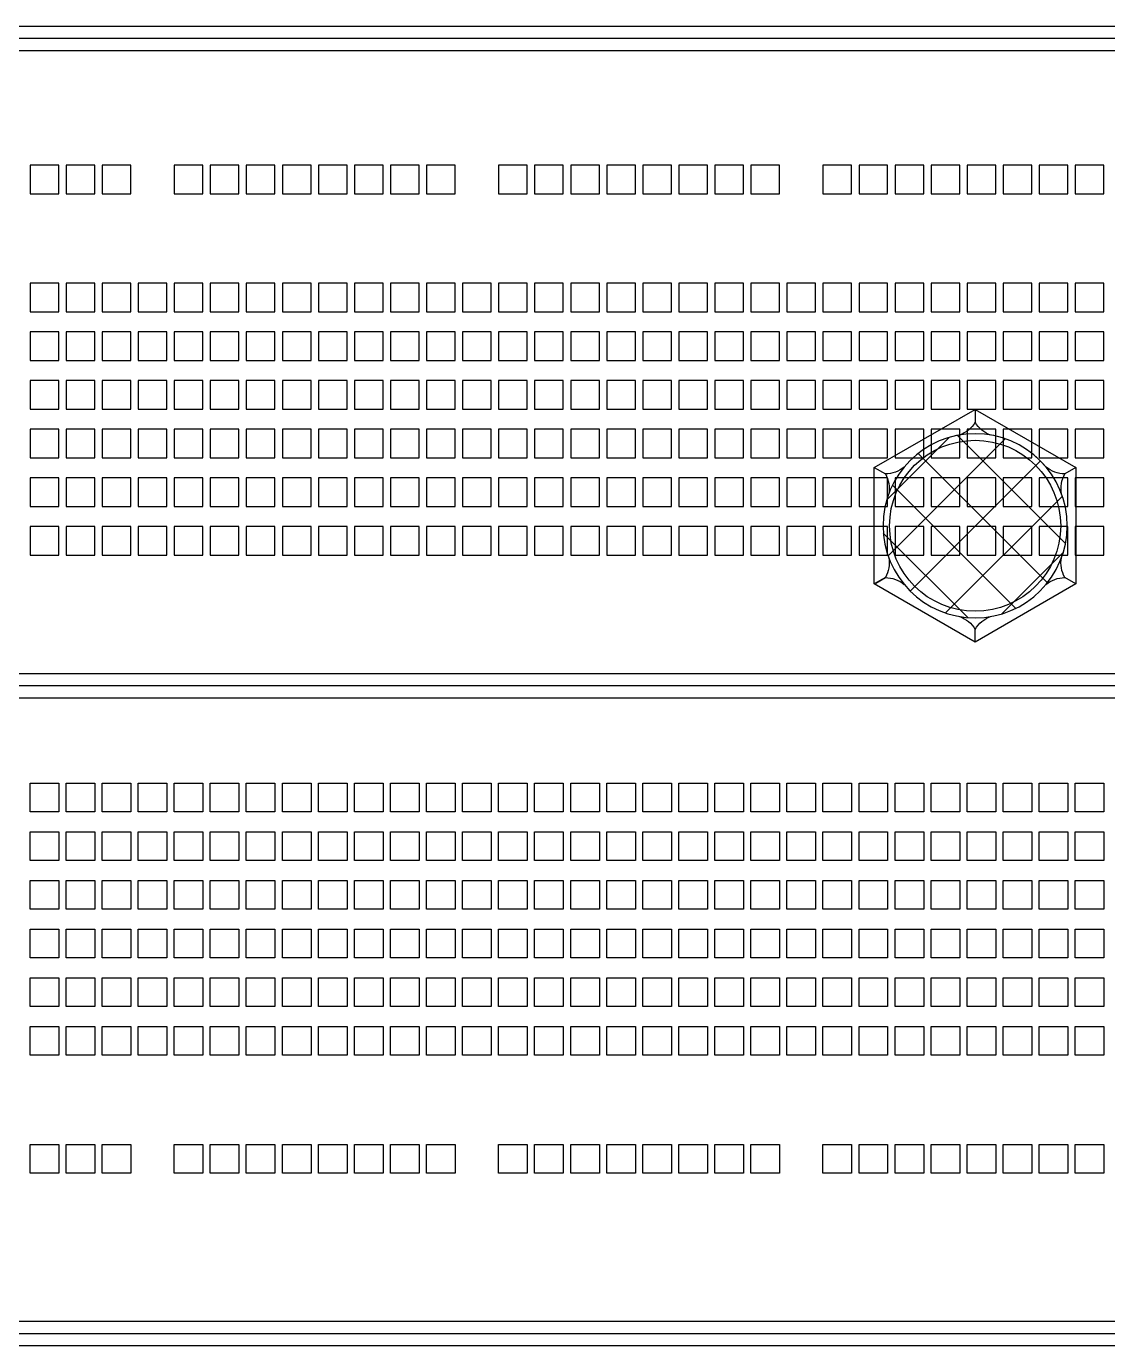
# Model space of a CAD drawing. Header units: millimetres. Extents: x 1729 to 7209, y 940 to 3564.
# Drawn here: x 1946.8 to 1991.1, y 1111.3 to 1165.3 of the extents above; entities that cross this region are included whole.
import ezdxf

# ---------------------------------------------------------------- set-up
doc = ezdxf.new("R2010")
doc.units = ezdxf.units.MM
doc.layers.add('Parafuso', color=5, linetype='Continuous')
doc.layers.add('Traço-fino', color=7, linetype='Continuous', transparency=0.7)

# ---------------------------------------------------------------- blocks, each defined once
blk = doc.blocks.new('*U9')
at = {"layer": 'Parafuso'}
h = blk.add_hatch(dxfattribs=at)
h.set_pattern_fill('ANSI37', color=256, scale=0.522152)
h.set_pattern_definition([(45, (-39290.916, 24164.886), (-1.17226415, 1.17226415), []), (135, (-39290.916, 24164.886), (-1.17226415, -1.17226415), [])])
h.paths.add_polyline_path([(-3.768, 0, 1), (3.768, 0, 1)])
at = {"layer": 'Parafuso', "linetype": 'ByBlock', "ltscale": 0.002}
for p, q in [((0, 4.761), (0, 4.238)), ((-4.125, 2.381), (-3.672, 2.12)), ((4.125, 2.381), (3.672, 2.12)), ((-4.123, -2.381), (-3.67, -2.119)), ((3.672, -2.12), (4.125, -2.382)), ((4.06, -2.344), (3.672, -2.12)), ((0, -4.763), (0, -4.24))]:
    blk.add_line(p, q, dxfattribs=at)
at = {"layer": 'Parafuso'}
blk.add_lwpolyline([(4.125, 2.38), (0, 4.761), (-4.125, 2.38), (-4.125, -2.383), (0, -4.765), (4.125, -2.383)], close=True, dxfattribs=at)
at = {"layer": 'Parafuso', "linetype": 'ByBlock', "ltscale": 0.002}
blk.add_circle((0, 0), 3.768, dxfattribs=at)
for centre, start, end in [((-1.04, 4.848), 289.7455, 329.5986), ((1.04, 4.848), 210.4014, 250.2545), ((-3.68, 3.326), 270.4014, 310.2545), ((3.68, 3.326), 229.7455, 269.5986), ((-4.72, 1.524), 349.7455, 29.5986), ((4.72, 1.524), 150.4014, 190.2545), ((-4.719, -1.523), 330.4014, 10.2545), ((4.72, -1.524), 169.7455, 209.5986), ((-3.679, -3.325), 49.7455, 89.5986), ((3.68, -3.326), 90.4014, 130.2545), ((-1.04, -4.85), 30.4014, 70.2545), ((1.04, -4.85), 109.7455, 149.5986)]:
    blk.add_arc(centre, 1.206, start, end, dxfattribs=at)
blk = doc.blocks.new('protobord16.5x5.4')
for p, q in [((2061.194, 2579.39), (2224.197, 2579.39)), ((2060.694, 2578.89), (2224.697, 2578.89)), ((2061.194, 2578.39), (2224.197, 2578.39))]:
    blk.add_line(p, q)
for points in [[(2060.194, 2605.889), (2225.197, 2605.889), (2225.197, 2551.89), (2060.194, 2551.89)], [(2060.694, 2605.389), (2224.697, 2605.389), (2224.697, 2552.39), (2060.694, 2552.39)], [(2098.336, 2600.206), (2099.509, 2600.206), (2099.509, 2599.033), (2098.336, 2599.033)], [(2099.81, 2600.206), (2100.983, 2600.206), (2100.983, 2599.033), (2099.81, 2599.033)], [(2101.285, 2600.206), (2102.457, 2600.206), (2102.457, 2599.033), (2101.285, 2599.033)], [(2102.759, 2600.206), (2103.932, 2600.206), (2103.932, 2599.033), (2102.759, 2599.033)], [(2104.234, 2600.206), (2105.406, 2600.206), (2105.406, 2599.033), (2104.234, 2599.033)], [(2105.708, 2600.206), (2106.881, 2600.206), (2106.881, 2599.033), (2105.708, 2599.033)], [(2107.183, 2600.206), (2108.355, 2600.206), (2108.355, 2599.033), (2107.183, 2599.033)], [(2108.657, 2600.206), (2109.83, 2600.206), (2109.83, 2599.033), (2108.657, 2599.033)], [(2111.606, 2600.206), (2112.778, 2600.206), (2112.778, 2599.033), (2111.606, 2599.033)], [(2113.08, 2600.206), (2114.253, 2600.206), (2114.253, 2599.033), (2113.08, 2599.033)], [(2114.555, 2600.206), (2115.727, 2600.206), (2115.727, 2599.033), (2114.555, 2599.033)], [(2116.029, 2600.206), (2117.202, 2600.206), (2117.202, 2599.033), (2116.029, 2599.033)], [(2117.504, 2600.206), (2118.676, 2600.206), (2118.676, 2599.033), (2117.504, 2599.033)], [(2118.978, 2600.206), (2120.151, 2600.206), (2120.151, 2599.033), (2118.978, 2599.033)], [(2120.452, 2600.206), (2121.625, 2600.206), (2121.625, 2599.033), (2120.452, 2599.033)], [(2121.927, 2600.206), (2123.099, 2600.206), (2123.099, 2599.033), (2121.927, 2599.033)], [(2124.876, 2600.206), (2126.048, 2600.206), (2126.048, 2599.033), (2124.876, 2599.033)], [(2126.35, 2600.206), (2127.523, 2600.206), (2127.523, 2599.033), (2126.35, 2599.033)], [(2127.824, 2600.206), (2128.997, 2600.206), (2128.997, 2599.033), (2127.824, 2599.033)], [(2129.299, 2600.206), (2130.472, 2600.206), (2130.472, 2599.033), (2129.299, 2599.033)], [(2130.773, 2600.206), (2131.946, 2600.206), (2131.946, 2599.033), (2130.773, 2599.033)], [(2132.248, 2600.206), (2133.42, 2600.206), (2133.42, 2599.033), (2132.248, 2599.033)], [(2133.722, 2600.206), (2134.895, 2600.206), (2134.895, 2599.033), (2133.722, 2599.033)], [(2135.197, 2600.206), (2136.369, 2600.206), (2136.369, 2599.033), (2135.197, 2599.033)], [(2138.145, 2600.206), (2139.318, 2600.206), (2139.318, 2599.033), (2138.145, 2599.033)], [(2139.62, 2600.206), (2140.793, 2600.206), (2140.793, 2599.033), (2139.62, 2599.033)], [(2141.094, 2600.206), (2142.267, 2600.206), (2142.267, 2599.033), (2141.094, 2599.033)], [(2098.336, 2595.378), (2099.509, 2595.378), (2099.509, 2594.205), (2098.336, 2594.205)], [(2099.81, 2595.378), (2100.983, 2595.378), (2100.983, 2594.205), (2099.81, 2594.205)], [(2101.285, 2595.378), (2102.457, 2595.378), (2102.457, 2594.205), (2101.285, 2594.205)], [(2102.759, 2595.378), (2103.932, 2595.378), (2103.932, 2594.205), (2102.759, 2594.205)], [(2104.234, 2595.378), (2105.406, 2595.378), (2105.406, 2594.205), (2104.234, 2594.205)], [(2105.708, 2595.378), (2106.881, 2595.378), (2106.881, 2594.205), (2105.708, 2594.205)], [(2107.183, 2595.378), (2108.355, 2595.378), (2108.355, 2594.205), (2107.183, 2594.205)], [(2108.657, 2595.378), (2109.83, 2595.378), (2109.83, 2594.205), (2108.657, 2594.205)], [(2110.131, 2595.378), (2111.304, 2595.378), (2111.304, 2594.205), (2110.131, 2594.205)], [(2111.606, 2595.378), (2112.778, 2595.378), (2112.778, 2594.205), (2111.606, 2594.205)], [(2113.08, 2595.378), (2114.253, 2595.378), (2114.253, 2594.205), (2113.08, 2594.205)], [(2114.555, 2595.378), (2115.727, 2595.378), (2115.727, 2594.205), (2114.555, 2594.205)], [(2116.029, 2595.378), (2117.202, 2595.378), (2117.202, 2594.205), (2116.029, 2594.205)], [(2117.504, 2595.378), (2118.676, 2595.378), (2118.676, 2594.205), (2117.504, 2594.205)], [(2118.978, 2595.378), (2120.151, 2595.378), (2120.151, 2594.205), (2118.978, 2594.205)], [(2120.452, 2595.378), (2121.625, 2595.378), (2121.625, 2594.205), (2120.452, 2594.205)], [(2121.927, 2595.378), (2123.099, 2595.378), (2123.099, 2594.205), (2121.927, 2594.205)], [(2123.401, 2595.378), (2124.574, 2595.378), (2124.574, 2594.205), (2123.401, 2594.205)], [(2124.876, 2595.378), (2126.048, 2595.378), (2126.048, 2594.205), (2124.876, 2594.205)], [(2126.35, 2595.378), (2127.523, 2595.378), (2127.523, 2594.205), (2126.35, 2594.205)], [(2127.824, 2595.378), (2128.997, 2595.378), (2128.997, 2594.205), (2127.824, 2594.205)], [(2129.299, 2595.378), (2130.472, 2595.378), (2130.472, 2594.205), (2129.299, 2594.205)], [(2130.773, 2595.378), (2131.946, 2595.378), (2131.946, 2594.205), (2130.773, 2594.205)], [(2132.248, 2595.378), (2133.42, 2595.378), (2133.42, 2594.205), (2132.248, 2594.205)], [(2133.722, 2595.378), (2134.895, 2595.378), (2134.895, 2594.205), (2133.722, 2594.205)], [(2135.197, 2595.378), (2136.369, 2595.378), (2136.369, 2594.205), (2135.197, 2594.205)], [(2136.671, 2595.378), (2137.844, 2595.378), (2137.844, 2594.205), (2136.671, 2594.205)], [(2138.145, 2595.378), (2139.318, 2595.378), (2139.318, 2594.205), (2138.145, 2594.205)], [(2139.62, 2595.378), (2140.793, 2595.378), (2140.793, 2594.205), (2139.62, 2594.205)], [(2141.094, 2595.378), (2142.267, 2595.378), (2142.267, 2594.205), (2141.094, 2594.205)], [(2098.336, 2593.385), (2099.509, 2593.385), (2099.509, 2592.213), (2098.336, 2592.213)], [(2099.81, 2593.385), (2100.983, 2593.385), (2100.983, 2592.213), (2099.81, 2592.213)], [(2101.285, 2593.385), (2102.457, 2593.385), (2102.457, 2592.213), (2101.285, 2592.213)], [(2102.759, 2593.385), (2103.932, 2593.385), (2103.932, 2592.213), (2102.759, 2592.213)], [(2104.234, 2593.385), (2105.406, 2593.385), (2105.406, 2592.213), (2104.234, 2592.213)], [(2105.708, 2593.385), (2106.881, 2593.385), (2106.881, 2592.213), (2105.708, 2592.213)], [(2107.183, 2593.385), (2108.355, 2593.385), (2108.355, 2592.213), (2107.183, 2592.213)], [(2108.657, 2593.385), (2109.83, 2593.385), (2109.83, 2592.213), (2108.657, 2592.213)], [(2110.131, 2593.385), (2111.304, 2593.385), (2111.304, 2592.213), (2110.131, 2592.213)], [(2111.606, 2593.385), (2112.778, 2593.385), (2112.778, 2592.213), (2111.606, 2592.213)], [(2113.08, 2593.385), (2114.253, 2593.385), (2114.253, 2592.213), (2113.08, 2592.213)], [(2114.555, 2593.385), (2115.727, 2593.385), (2115.727, 2592.213), (2114.555, 2592.213)], [(2116.029, 2593.385), (2117.202, 2593.385), (2117.202, 2592.213), (2116.029, 2592.213)], [(2117.504, 2593.385), (2118.676, 2593.385), (2118.676, 2592.213), (2117.504, 2592.213)], [(2118.978, 2593.385), (2120.151, 2593.385), (2120.151, 2592.213), (2118.978, 2592.213)], [(2120.452, 2593.385), (2121.625, 2593.385), (2121.625, 2592.213), (2120.452, 2592.213)], [(2121.927, 2593.385), (2123.099, 2593.385), (2123.099, 2592.213), (2121.927, 2592.213)], [(2123.401, 2593.385), (2124.574, 2593.385), (2124.574, 2592.213), (2123.401, 2592.213)], [(2124.876, 2593.385), (2126.048, 2593.385), (2126.048, 2592.213), (2124.876, 2592.213)], [(2126.35, 2593.385), (2127.523, 2593.385), (2127.523, 2592.213), (2126.35, 2592.213)], [(2127.824, 2593.385), (2128.997, 2593.385), (2128.997, 2592.213), (2127.824, 2592.213)], [(2129.299, 2593.385), (2130.472, 2593.385), (2130.472, 2592.213), (2129.299, 2592.213)], [(2130.773, 2593.385), (2131.946, 2593.385), (2131.946, 2592.213), (2130.773, 2592.213)], [(2132.248, 2593.385), (2133.42, 2593.385), (2133.42, 2592.213), (2132.248, 2592.213)], [(2133.722, 2593.385), (2134.895, 2593.385), (2134.895, 2592.213), (2133.722, 2592.213)], [(2135.197, 2593.385), (2136.369, 2593.385), (2136.369, 2592.213), (2135.197, 2592.213)], [(2136.671, 2593.385), (2137.844, 2593.385), (2137.844, 2592.213), (2136.671, 2592.213)], [(2138.145, 2593.385), (2139.318, 2593.385), (2139.318, 2592.213), (2138.145, 2592.213)], [(2139.62, 2593.385), (2140.793, 2593.385), (2140.793, 2592.213), (2139.62, 2592.213)], [(2141.094, 2593.385), (2142.267, 2593.385), (2142.267, 2592.213), (2141.094, 2592.213)], [(2098.336, 2591.393), (2099.509, 2591.393), (2099.509, 2590.22), (2098.336, 2590.22)], [(2099.81, 2591.393), (2100.983, 2591.393), (2100.983, 2590.22), (2099.81, 2590.22)], [(2101.285, 2591.393), (2102.457, 2591.393), (2102.457, 2590.22), (2101.285, 2590.22)], [(2102.759, 2591.393), (2103.932, 2591.393), (2103.932, 2590.22), (2102.759, 2590.22)], [(2104.234, 2591.393), (2105.406, 2591.393), (2105.406, 2590.22), (2104.234, 2590.22)], [(2105.708, 2591.393), (2106.881, 2591.393), (2106.881, 2590.22), (2105.708, 2590.22)], [(2107.183, 2591.393), (2108.355, 2591.393), (2108.355, 2590.22), (2107.183, 2590.22)], [(2108.657, 2591.393), (2109.83, 2591.393), (2109.83, 2590.22), (2108.657, 2590.22)], [(2110.131, 2591.393), (2111.304, 2591.393), (2111.304, 2590.22), (2110.131, 2590.22)], [(2111.606, 2591.393), (2112.778, 2591.393), (2112.778, 2590.22), (2111.606, 2590.22)], [(2113.08, 2591.393), (2114.253, 2591.393), (2114.253, 2590.22), (2113.08, 2590.22)], [(2114.555, 2591.393), (2115.727, 2591.393), (2115.727, 2590.22), (2114.555, 2590.22)], [(2116.029, 2591.393), (2117.202, 2591.393), (2117.202, 2590.22), (2116.029, 2590.22)], [(2117.504, 2591.393), (2118.676, 2591.393), (2118.676, 2590.22), (2117.504, 2590.22)], [(2118.978, 2591.393), (2120.151, 2591.393), (2120.151, 2590.22), (2118.978, 2590.22)], [(2120.452, 2591.393), (2121.625, 2591.393), (2121.625, 2590.22), (2120.452, 2590.22)], [(2121.927, 2591.393), (2123.099, 2591.393), (2123.099, 2590.22), (2121.927, 2590.22)], [(2123.401, 2591.393), (2124.574, 2591.393), (2124.574, 2590.22), (2123.401, 2590.22)], [(2124.876, 2591.393), (2126.048, 2591.393), (2126.048, 2590.22), (2124.876, 2590.22)], [(2126.35, 2591.393), (2127.523, 2591.393), (2127.523, 2590.22), (2126.35, 2590.22)], [(2127.824, 2591.393), (2128.997, 2591.393), (2128.997, 2590.22), (2127.824, 2590.22)], [(2129.299, 2591.393), (2130.472, 2591.393), (2130.472, 2590.22), (2129.299, 2590.22)], [(2130.773, 2591.393), (2131.946, 2591.393), (2131.946, 2590.22), (2130.773, 2590.22)], [(2132.248, 2591.393), (2133.42, 2591.393), (2133.42, 2590.22), (2132.248, 2590.22)], [(2133.722, 2591.393), (2134.895, 2591.393), (2134.895, 2590.22), (2133.722, 2590.22)], [(2135.197, 2591.393), (2136.369, 2591.393), (2136.369, 2590.22), (2135.197, 2590.22)], [(2136.671, 2591.393), (2137.844, 2591.393), (2137.844, 2590.22), (2136.671, 2590.22)], [(2138.145, 2591.393), (2139.318, 2591.393), (2139.318, 2590.22), (2138.145, 2590.22)], [(2139.62, 2591.393), (2140.793, 2591.393), (2140.793, 2590.22), (2139.62, 2590.22)], [(2141.094, 2591.393), (2142.267, 2591.393), (2142.267, 2590.22), (2141.094, 2590.22)], [(2098.336, 2589.4), (2099.509, 2589.4), (2099.509, 2588.228), (2098.336, 2588.228)], [(2099.81, 2589.4), (2100.983, 2589.4), (2100.983, 2588.228), (2099.81, 2588.228)], [(2101.285, 2589.4), (2102.457, 2589.4), (2102.457, 2588.228), (2101.285, 2588.228)], [(2102.759, 2589.4), (2103.932, 2589.4), (2103.932, 2588.228), (2102.759, 2588.228)], [(2104.234, 2589.4), (2105.406, 2589.4), (2105.406, 2588.228), (2104.234, 2588.228)], [(2105.708, 2589.4), (2106.881, 2589.4), (2106.881, 2588.228), (2105.708, 2588.228)], [(2107.183, 2589.4), (2108.355, 2589.4), (2108.355, 2588.228), (2107.183, 2588.228)], [(2108.657, 2589.4), (2109.83, 2589.4), (2109.83, 2588.228), (2108.657, 2588.228)], [(2110.131, 2589.4), (2111.304, 2589.4), (2111.304, 2588.228), (2110.131, 2588.228)], [(2111.606, 2589.4), (2112.778, 2589.4), (2112.778, 2588.228), (2111.606, 2588.228)], [(2113.08, 2589.4), (2114.253, 2589.4), (2114.253, 2588.228), (2113.08, 2588.228)], [(2114.555, 2589.4), (2115.727, 2589.4), (2115.727, 2588.228), (2114.555, 2588.228)], [(2116.029, 2589.4), (2117.202, 2589.4), (2117.202, 2588.228), (2116.029, 2588.228)], [(2117.504, 2589.4), (2118.676, 2589.4), (2118.676, 2588.228), (2117.504, 2588.228)], [(2118.978, 2589.4), (2120.151, 2589.4), (2120.151, 2588.228), (2118.978, 2588.228)], [(2120.452, 2589.4), (2121.625, 2589.4), (2121.625, 2588.228), (2120.452, 2588.228)], [(2121.927, 2589.4), (2123.099, 2589.4), (2123.099, 2588.228), (2121.927, 2588.228)], [(2123.401, 2589.4), (2124.574, 2589.4), (2124.574, 2588.228), (2123.401, 2588.228)], [(2124.876, 2589.4), (2126.048, 2589.4), (2126.048, 2588.228), (2124.876, 2588.228)], [(2126.35, 2589.4), (2127.523, 2589.4), (2127.523, 2588.228), (2126.35, 2588.228)], [(2127.824, 2589.4), (2128.997, 2589.4), (2128.997, 2588.228), (2127.824, 2588.228)], [(2129.299, 2589.4), (2130.472, 2589.4), (2130.472, 2588.228), (2129.299, 2588.228)], [(2130.773, 2589.4), (2131.946, 2589.4), (2131.946, 2588.228), (2130.773, 2588.228)], [(2132.248, 2589.4), (2133.42, 2589.4), (2133.42, 2588.228), (2132.248, 2588.228)], [(2133.722, 2589.4), (2134.895, 2589.4), (2134.895, 2588.228), (2133.722, 2588.228)], [(2135.197, 2589.4), (2136.369, 2589.4), (2136.369, 2588.228), (2135.197, 2588.228)], [(2136.671, 2589.4), (2137.844, 2589.4), (2137.844, 2588.228), (2136.671, 2588.228)], [(2138.145, 2589.4), (2139.318, 2589.4), (2139.318, 2588.228), (2138.145, 2588.228)], [(2139.62, 2589.4), (2140.793, 2589.4), (2140.793, 2588.228), (2139.62, 2588.228)], [(2141.094, 2589.4), (2142.267, 2589.4), (2142.267, 2588.228), (2141.094, 2588.228)], [(2098.336, 2587.408), (2099.509, 2587.408), (2099.509, 2586.235), (2098.336, 2586.235)], [(2099.81, 2587.408), (2100.983, 2587.408), (2100.983, 2586.235), (2099.81, 2586.235)], [(2101.285, 2587.408), (2102.457, 2587.408), (2102.457, 2586.235), (2101.285, 2586.235)], [(2102.759, 2587.408), (2103.932, 2587.408), (2103.932, 2586.235), (2102.759, 2586.235)], [(2104.234, 2587.408), (2105.406, 2587.408), (2105.406, 2586.235), (2104.234, 2586.235)], [(2105.708, 2587.408), (2106.881, 2587.408), (2106.881, 2586.235), (2105.708, 2586.235)], [(2107.183, 2587.408), (2108.355, 2587.408), (2108.355, 2586.235), (2107.183, 2586.235)], [(2108.657, 2587.408), (2109.83, 2587.408), (2109.83, 2586.235), (2108.657, 2586.235)], [(2110.131, 2587.408), (2111.304, 2587.408), (2111.304, 2586.235), (2110.131, 2586.235)], [(2111.606, 2587.408), (2112.778, 2587.408), (2112.778, 2586.235), (2111.606, 2586.235)], [(2113.08, 2587.408), (2114.253, 2587.408), (2114.253, 2586.235), (2113.08, 2586.235)], [(2114.555, 2587.408), (2115.727, 2587.408), (2115.727, 2586.235), (2114.555, 2586.235)], [(2116.029, 2587.408), (2117.202, 2587.408), (2117.202, 2586.235), (2116.029, 2586.235)], [(2117.504, 2587.408), (2118.676, 2587.408), (2118.676, 2586.235), (2117.504, 2586.235)], [(2118.978, 2587.408), (2120.151, 2587.408), (2120.151, 2586.235), (2118.978, 2586.235)], [(2120.452, 2587.408), (2121.625, 2587.408), (2121.625, 2586.235), (2120.452, 2586.235)], [(2121.927, 2587.408), (2123.099, 2587.408), (2123.099, 2586.235), (2121.927, 2586.235)], [(2123.401, 2587.408), (2124.574, 2587.408), (2124.574, 2586.235), (2123.401, 2586.235)], [(2124.876, 2587.408), (2126.048, 2587.408), (2126.048, 2586.235), (2124.876, 2586.235)], [(2126.35, 2587.408), (2127.523, 2587.408), (2127.523, 2586.235), (2126.35, 2586.235)], [(2127.824, 2587.408), (2128.997, 2587.408), (2128.997, 2586.235), (2127.824, 2586.235)], [(2129.299, 2587.408), (2130.472, 2587.408), (2130.472, 2586.235), (2129.299, 2586.235)], [(2130.773, 2587.408), (2131.946, 2587.408), (2131.946, 2586.235), (2130.773, 2586.235)], [(2132.248, 2587.408), (2133.42, 2587.408), (2133.42, 2586.235), (2132.248, 2586.235)], [(2133.722, 2587.408), (2134.895, 2587.408), (2134.895, 2586.235), (2133.722, 2586.235)], [(2135.197, 2587.408), (2136.369, 2587.408), (2136.369, 2586.235), (2135.197, 2586.235)], [(2136.671, 2587.408), (2137.844, 2587.408), (2137.844, 2586.235), (2136.671, 2586.235)], [(2138.145, 2587.408), (2139.318, 2587.408), (2139.318, 2586.235), (2138.145, 2586.235)], [(2139.62, 2587.408), (2140.793, 2587.408), (2140.793, 2586.235), (2139.62, 2586.235)], [(2141.094, 2587.408), (2142.267, 2587.408), (2142.267, 2586.235), (2141.094, 2586.235)], [(2098.336, 2585.415), (2099.509, 2585.415), (2099.509, 2584.243), (2098.336, 2584.243)], [(2099.81, 2585.415), (2100.983, 2585.415), (2100.983, 2584.243), (2099.81, 2584.243)], [(2101.285, 2585.415), (2102.457, 2585.415), (2102.457, 2584.243), (2101.285, 2584.243)], [(2102.759, 2585.415), (2103.932, 2585.415), (2103.932, 2584.243), (2102.759, 2584.243)], [(2104.234, 2585.415), (2105.406, 2585.415), (2105.406, 2584.243), (2104.234, 2584.243)], [(2105.708, 2585.415), (2106.881, 2585.415), (2106.881, 2584.243), (2105.708, 2584.243)], [(2107.183, 2585.415), (2108.355, 2585.415), (2108.355, 2584.243), (2107.183, 2584.243)], [(2108.657, 2585.415), (2109.83, 2585.415), (2109.83, 2584.243), (2108.657, 2584.243)], [(2110.131, 2585.415), (2111.304, 2585.415), (2111.304, 2584.243), (2110.131, 2584.243)], [(2111.606, 2585.415), (2112.778, 2585.415), (2112.778, 2584.243), (2111.606, 2584.243)], [(2113.08, 2585.415), (2114.253, 2585.415), (2114.253, 2584.243), (2113.08, 2584.243)], [(2114.555, 2585.415), (2115.727, 2585.415), (2115.727, 2584.243), (2114.555, 2584.243)], [(2116.029, 2585.415), (2117.202, 2585.415), (2117.202, 2584.243), (2116.029, 2584.243)], [(2117.504, 2585.415), (2118.676, 2585.415), (2118.676, 2584.243), (2117.504, 2584.243)], [(2118.978, 2585.415), (2120.151, 2585.415), (2120.151, 2584.243), (2118.978, 2584.243)], [(2120.452, 2585.415), (2121.625, 2585.415), (2121.625, 2584.243), (2120.452, 2584.243)], [(2121.927, 2585.415), (2123.099, 2585.415), (2123.099, 2584.243), (2121.927, 2584.243)], [(2123.401, 2585.415), (2124.574, 2585.415), (2124.574, 2584.243), (2123.401, 2584.243)], [(2124.876, 2585.415), (2126.048, 2585.415), (2126.048, 2584.243), (2124.876, 2584.243)], [(2126.35, 2585.415), (2127.523, 2585.415), (2127.523, 2584.243), (2126.35, 2584.243)], [(2127.824, 2585.415), (2128.997, 2585.415), (2128.997, 2584.243), (2127.824, 2584.243)], [(2129.299, 2585.415), (2130.472, 2585.415), (2130.472, 2584.243), (2129.299, 2584.243)], [(2130.773, 2585.415), (2131.946, 2585.415), (2131.946, 2584.243), (2130.773, 2584.243)], [(2132.248, 2585.415), (2133.42, 2585.415), (2133.42, 2584.243), (2132.248, 2584.243)], [(2133.722, 2585.415), (2134.895, 2585.415), (2134.895, 2584.243), (2133.722, 2584.243)], [(2135.197, 2585.415), (2136.369, 2585.415), (2136.369, 2584.243), (2135.197, 2584.243)], [(2136.671, 2585.415), (2137.844, 2585.415), (2137.844, 2584.243), (2136.671, 2584.243)], [(2138.145, 2585.415), (2139.318, 2585.415), (2139.318, 2584.243), (2138.145, 2584.243)], [(2139.62, 2585.415), (2140.793, 2585.415), (2140.793, 2584.243), (2139.62, 2584.243)], [(2141.094, 2585.415), (2142.267, 2585.415), (2142.267, 2584.243), (2141.094, 2584.243)], [(2098.336, 2573.74), (2099.509, 2573.74), (2099.509, 2574.913), (2098.336, 2574.913)], [(2099.81, 2573.74), (2100.983, 2573.74), (2100.983, 2574.913), (2099.81, 2574.913)], [(2101.285, 2573.74), (2102.457, 2573.74), (2102.457, 2574.913), (2101.285, 2574.913)], [(2102.759, 2573.74), (2103.932, 2573.74), (2103.932, 2574.913), (2102.759, 2574.913)], [(2104.234, 2573.74), (2105.406, 2573.74), (2105.406, 2574.913), (2104.234, 2574.913)], [(2105.708, 2573.74), (2106.881, 2573.74), (2106.881, 2574.913), (2105.708, 2574.913)], [(2107.183, 2573.74), (2108.355, 2573.74), (2108.355, 2574.913), (2107.183, 2574.913)], [(2108.657, 2573.74), (2109.83, 2573.74), (2109.83, 2574.913), (2108.657, 2574.913)], [(2110.131, 2573.74), (2111.304, 2573.74), (2111.304, 2574.913), (2110.131, 2574.913)], [(2111.606, 2573.74), (2112.778, 2573.74), (2112.778, 2574.913), (2111.606, 2574.913)], [(2113.08, 2573.74), (2114.253, 2573.74), (2114.253, 2574.913), (2113.08, 2574.913)], [(2114.555, 2573.74), (2115.727, 2573.74), (2115.727, 2574.913), (2114.555, 2574.913)], [(2116.029, 2573.74), (2117.202, 2573.74), (2117.202, 2574.913), (2116.029, 2574.913)], [(2117.504, 2573.74), (2118.676, 2573.74), (2118.676, 2574.913), (2117.504, 2574.913)], [(2118.978, 2573.74), (2120.151, 2573.74), (2120.151, 2574.913), (2118.978, 2574.913)], [(2120.452, 2573.74), (2121.625, 2573.74), (2121.625, 2574.913), (2120.452, 2574.913)], [(2121.927, 2573.74), (2123.099, 2573.74), (2123.099, 2574.913), (2121.927, 2574.913)], [(2123.401, 2573.74), (2124.574, 2573.74), (2124.574, 2574.913), (2123.401, 2574.913)], [(2124.876, 2573.74), (2126.048, 2573.74), (2126.048, 2574.913), (2124.876, 2574.913)], [(2126.35, 2573.74), (2127.523, 2573.74), (2127.523, 2574.913), (2126.35, 2574.913)], [(2127.824, 2573.74), (2128.997, 2573.74), (2128.997, 2574.913), (2127.824, 2574.913)], [(2129.299, 2573.74), (2130.472, 2573.74), (2130.472, 2574.913), (2129.299, 2574.913)], [(2130.773, 2573.74), (2131.946, 2573.74), (2131.946, 2574.913), (2130.773, 2574.913)], [(2132.248, 2573.74), (2133.42, 2573.74), (2133.42, 2574.913), (2132.248, 2574.913)], [(2133.722, 2573.74), (2134.895, 2573.74), (2134.895, 2574.913), (2133.722, 2574.913)], [(2135.197, 2573.74), (2136.369, 2573.74), (2136.369, 2574.913), (2135.197, 2574.913)], [(2136.671, 2573.74), (2137.844, 2573.74), (2137.844, 2574.913), (2136.671, 2574.913)], [(2138.145, 2573.74), (2139.318, 2573.74), (2139.318, 2574.913), (2138.145, 2574.913)], [(2139.62, 2573.74), (2140.793, 2573.74), (2140.793, 2574.913), (2139.62, 2574.913)], [(2141.094, 2573.74), (2142.267, 2573.74), (2142.267, 2574.913), (2141.094, 2574.913)], [(2098.336, 2571.748), (2099.509, 2571.748), (2099.509, 2572.92), (2098.336, 2572.92)], [(2099.81, 2571.748), (2100.983, 2571.748), (2100.983, 2572.92), (2099.81, 2572.92)], [(2101.285, 2571.748), (2102.457, 2571.748), (2102.457, 2572.92), (2101.285, 2572.92)], [(2102.759, 2571.748), (2103.932, 2571.748), (2103.932, 2572.92), (2102.759, 2572.92)], [(2104.234, 2571.748), (2105.406, 2571.748), (2105.406, 2572.92), (2104.234, 2572.92)], [(2105.708, 2571.748), (2106.881, 2571.748), (2106.881, 2572.92), (2105.708, 2572.92)], [(2107.183, 2571.748), (2108.355, 2571.748), (2108.355, 2572.92), (2107.183, 2572.92)], [(2108.657, 2571.748), (2109.83, 2571.748), (2109.83, 2572.92), (2108.657, 2572.92)], [(2110.131, 2571.748), (2111.304, 2571.748), (2111.304, 2572.92), (2110.131, 2572.92)], [(2111.606, 2571.748), (2112.778, 2571.748), (2112.778, 2572.92), (2111.606, 2572.92)], [(2113.08, 2571.748), (2114.253, 2571.748), (2114.253, 2572.92), (2113.08, 2572.92)], [(2114.555, 2571.748), (2115.727, 2571.748), (2115.727, 2572.92), (2114.555, 2572.92)], [(2116.029, 2571.748), (2117.202, 2571.748), (2117.202, 2572.92), (2116.029, 2572.92)], [(2117.504, 2571.748), (2118.676, 2571.748), (2118.676, 2572.92), (2117.504, 2572.92)], [(2118.978, 2571.748), (2120.151, 2571.748), (2120.151, 2572.92), (2118.978, 2572.92)], [(2120.452, 2571.748), (2121.625, 2571.748), (2121.625, 2572.92), (2120.452, 2572.92)], [(2121.927, 2571.748), (2123.099, 2571.748), (2123.099, 2572.92), (2121.927, 2572.92)], [(2123.401, 2571.748), (2124.574, 2571.748), (2124.574, 2572.92), (2123.401, 2572.92)], [(2124.876, 2571.748), (2126.048, 2571.748), (2126.048, 2572.92), (2124.876, 2572.92)], [(2126.35, 2571.748), (2127.523, 2571.748), (2127.523, 2572.92), (2126.35, 2572.92)], [(2127.824, 2571.748), (2128.997, 2571.748), (2128.997, 2572.92), (2127.824, 2572.92)], [(2129.299, 2571.748), (2130.472, 2571.748), (2130.472, 2572.92), (2129.299, 2572.92)], [(2130.773, 2571.748), (2131.946, 2571.748), (2131.946, 2572.92), (2130.773, 2572.92)], [(2132.248, 2571.748), (2133.42, 2571.748), (2133.42, 2572.92), (2132.248, 2572.92)], [(2133.722, 2571.748), (2134.895, 2571.748), (2134.895, 2572.92), (2133.722, 2572.92)], [(2135.197, 2571.748), (2136.369, 2571.748), (2136.369, 2572.92), (2135.197, 2572.92)], [(2136.671, 2571.748), (2137.844, 2571.748), (2137.844, 2572.92), (2136.671, 2572.92)], [(2138.145, 2571.748), (2139.318, 2571.748), (2139.318, 2572.92), (2138.145, 2572.92)], [(2139.62, 2571.748), (2140.793, 2571.748), (2140.793, 2572.92), (2139.62, 2572.92)], [(2141.094, 2571.748), (2142.267, 2571.748), (2142.267, 2572.92), (2141.094, 2572.92)], [(2098.336, 2569.755), (2099.509, 2569.755), (2099.509, 2570.928), (2098.336, 2570.928)], [(2099.81, 2569.755), (2100.983, 2569.755), (2100.983, 2570.928), (2099.81, 2570.928)], [(2101.285, 2569.755), (2102.457, 2569.755), (2102.457, 2570.928), (2101.285, 2570.928)], [(2102.759, 2569.755), (2103.932, 2569.755), (2103.932, 2570.928), (2102.759, 2570.928)], [(2104.234, 2569.755), (2105.406, 2569.755), (2105.406, 2570.928), (2104.234, 2570.928)], [(2105.708, 2569.755), (2106.881, 2569.755), (2106.881, 2570.928), (2105.708, 2570.928)], [(2107.183, 2569.755), (2108.355, 2569.755), (2108.355, 2570.928), (2107.183, 2570.928)], [(2108.657, 2569.755), (2109.83, 2569.755), (2109.83, 2570.928), (2108.657, 2570.928)], [(2110.131, 2569.755), (2111.304, 2569.755), (2111.304, 2570.928), (2110.131, 2570.928)], [(2111.606, 2569.755), (2112.778, 2569.755), (2112.778, 2570.928), (2111.606, 2570.928)], [(2113.08, 2569.755), (2114.253, 2569.755), (2114.253, 2570.928), (2113.08, 2570.928)], [(2114.555, 2569.755), (2115.727, 2569.755), (2115.727, 2570.928), (2114.555, 2570.928)], [(2116.029, 2569.755), (2117.202, 2569.755), (2117.202, 2570.928), (2116.029, 2570.928)], [(2117.504, 2569.755), (2118.676, 2569.755), (2118.676, 2570.928), (2117.504, 2570.928)], [(2118.978, 2569.755), (2120.151, 2569.755), (2120.151, 2570.928), (2118.978, 2570.928)], [(2120.452, 2569.755), (2121.625, 2569.755), (2121.625, 2570.928), (2120.452, 2570.928)], [(2121.927, 2569.755), (2123.099, 2569.755), (2123.099, 2570.928), (2121.927, 2570.928)], [(2123.401, 2569.755), (2124.574, 2569.755), (2124.574, 2570.928), (2123.401, 2570.928)], [(2124.876, 2569.755), (2126.048, 2569.755), (2126.048, 2570.928), (2124.876, 2570.928)], [(2126.35, 2569.755), (2127.523, 2569.755), (2127.523, 2570.928), (2126.35, 2570.928)], [(2127.824, 2569.755), (2128.997, 2569.755), (2128.997, 2570.928), (2127.824, 2570.928)], [(2129.299, 2569.755), (2130.472, 2569.755), (2130.472, 2570.928), (2129.299, 2570.928)], [(2130.773, 2569.755), (2131.946, 2569.755), (2131.946, 2570.928), (2130.773, 2570.928)], [(2132.248, 2569.755), (2133.42, 2569.755), (2133.42, 2570.928), (2132.248, 2570.928)], [(2133.722, 2569.755), (2134.895, 2569.755), (2134.895, 2570.928), (2133.722, 2570.928)], [(2135.197, 2569.755), (2136.369, 2569.755), (2136.369, 2570.928), (2135.197, 2570.928)], [(2136.671, 2569.755), (2137.844, 2569.755), (2137.844, 2570.928), (2136.671, 2570.928)], [(2138.145, 2569.755), (2139.318, 2569.755), (2139.318, 2570.928), (2138.145, 2570.928)], [(2139.62, 2569.755), (2140.793, 2569.755), (2140.793, 2570.928), (2139.62, 2570.928)], [(2141.094, 2569.755), (2142.267, 2569.755), (2142.267, 2570.928), (2141.094, 2570.928)], [(2098.336, 2567.763), (2099.509, 2567.763), (2099.509, 2568.935), (2098.336, 2568.935)], [(2099.81, 2567.763), (2100.983, 2567.763), (2100.983, 2568.935), (2099.81, 2568.935)], [(2101.285, 2567.763), (2102.457, 2567.763), (2102.457, 2568.935), (2101.285, 2568.935)], [(2102.759, 2567.763), (2103.932, 2567.763), (2103.932, 2568.935), (2102.759, 2568.935)], [(2104.234, 2567.763), (2105.406, 2567.763), (2105.406, 2568.935), (2104.234, 2568.935)], [(2105.708, 2567.763), (2106.881, 2567.763), (2106.881, 2568.935), (2105.708, 2568.935)], [(2107.183, 2567.763), (2108.355, 2567.763), (2108.355, 2568.935), (2107.183, 2568.935)], [(2108.657, 2567.763), (2109.83, 2567.763), (2109.83, 2568.935), (2108.657, 2568.935)], [(2110.131, 2567.763), (2111.304, 2567.763), (2111.304, 2568.935), (2110.131, 2568.935)], [(2111.606, 2567.763), (2112.778, 2567.763), (2112.778, 2568.935), (2111.606, 2568.935)], [(2113.08, 2567.763), (2114.253, 2567.763), (2114.253, 2568.935), (2113.08, 2568.935)], [(2114.555, 2567.763), (2115.727, 2567.763), (2115.727, 2568.935), (2114.555, 2568.935)], [(2116.029, 2567.763), (2117.202, 2567.763), (2117.202, 2568.935), (2116.029, 2568.935)], [(2117.504, 2567.763), (2118.676, 2567.763), (2118.676, 2568.935), (2117.504, 2568.935)], [(2118.978, 2567.763), (2120.151, 2567.763), (2120.151, 2568.935), (2118.978, 2568.935)], [(2120.452, 2567.763), (2121.625, 2567.763), (2121.625, 2568.935), (2120.452, 2568.935)], [(2121.927, 2567.763), (2123.099, 2567.763), (2123.099, 2568.935), (2121.927, 2568.935)], [(2123.401, 2567.763), (2124.574, 2567.763), (2124.574, 2568.935), (2123.401, 2568.935)], [(2124.876, 2567.763), (2126.048, 2567.763), (2126.048, 2568.935), (2124.876, 2568.935)], [(2126.35, 2567.763), (2127.523, 2567.763), (2127.523, 2568.935), (2126.35, 2568.935)], [(2127.824, 2567.763), (2128.997, 2567.763), (2128.997, 2568.935), (2127.824, 2568.935)], [(2129.299, 2567.763), (2130.472, 2567.763), (2130.472, 2568.935), (2129.299, 2568.935)], [(2130.773, 2567.763), (2131.946, 2567.763), (2131.946, 2568.935), (2130.773, 2568.935)], [(2132.248, 2567.763), (2133.42, 2567.763), (2133.42, 2568.935), (2132.248, 2568.935)], [(2133.722, 2567.763), (2134.895, 2567.763), (2134.895, 2568.935), (2133.722, 2568.935)], [(2135.197, 2567.763), (2136.369, 2567.763), (2136.369, 2568.935), (2135.197, 2568.935)], [(2136.671, 2567.763), (2137.844, 2567.763), (2137.844, 2568.935), (2136.671, 2568.935)], [(2138.145, 2567.763), (2139.318, 2567.763), (2139.318, 2568.935), (2138.145, 2568.935)], [(2139.62, 2567.763), (2140.793, 2567.763), (2140.793, 2568.935), (2139.62, 2568.935)], [(2141.094, 2567.763), (2142.267, 2567.763), (2142.267, 2568.935), (2141.094, 2568.935)], [(2098.336, 2565.77), (2099.509, 2565.77), (2099.509, 2566.943), (2098.336, 2566.943)], [(2099.81, 2565.77), (2100.983, 2565.77), (2100.983, 2566.943), (2099.81, 2566.943)], [(2101.285, 2565.77), (2102.457, 2565.77), (2102.457, 2566.943), (2101.285, 2566.943)], [(2102.759, 2565.77), (2103.932, 2565.77), (2103.932, 2566.943), (2102.759, 2566.943)], [(2104.234, 2565.77), (2105.406, 2565.77), (2105.406, 2566.943), (2104.234, 2566.943)], [(2105.708, 2565.77), (2106.881, 2565.77), (2106.881, 2566.943), (2105.708, 2566.943)], [(2107.183, 2565.77), (2108.355, 2565.77), (2108.355, 2566.943), (2107.183, 2566.943)], [(2108.657, 2565.77), (2109.83, 2565.77), (2109.83, 2566.943), (2108.657, 2566.943)], [(2110.131, 2565.77), (2111.304, 2565.77), (2111.304, 2566.943), (2110.131, 2566.943)], [(2111.606, 2565.77), (2112.778, 2565.77), (2112.778, 2566.943), (2111.606, 2566.943)], [(2113.08, 2565.77), (2114.253, 2565.77), (2114.253, 2566.943), (2113.08, 2566.943)], [(2114.555, 2565.77), (2115.727, 2565.77), (2115.727, 2566.943), (2114.555, 2566.943)], [(2116.029, 2565.77), (2117.202, 2565.77), (2117.202, 2566.943), (2116.029, 2566.943)], [(2117.504, 2565.77), (2118.676, 2565.77), (2118.676, 2566.943), (2117.504, 2566.943)], [(2118.978, 2565.77), (2120.151, 2565.77), (2120.151, 2566.943), (2118.978, 2566.943)], [(2120.452, 2565.77), (2121.625, 2565.77), (2121.625, 2566.943), (2120.452, 2566.943)], [(2121.927, 2565.77), (2123.099, 2565.77), (2123.099, 2566.943), (2121.927, 2566.943)], [(2123.401, 2565.77), (2124.574, 2565.77), (2124.574, 2566.943), (2123.401, 2566.943)], [(2124.876, 2565.77), (2126.048, 2565.77), (2126.048, 2566.943), (2124.876, 2566.943)], [(2126.35, 2565.77), (2127.523, 2565.77), (2127.523, 2566.943), (2126.35, 2566.943)], [(2127.824, 2565.77), (2128.997, 2565.77), (2128.997, 2566.943), (2127.824, 2566.943)], [(2129.299, 2565.77), (2130.472, 2565.77), (2130.472, 2566.943), (2129.299, 2566.943)], [(2130.773, 2565.77), (2131.946, 2565.77), (2131.946, 2566.943), (2130.773, 2566.943)], [(2132.248, 2565.77), (2133.42, 2565.77), (2133.42, 2566.943), (2132.248, 2566.943)], [(2133.722, 2565.77), (2134.895, 2565.77), (2134.895, 2566.943), (2133.722, 2566.943)], [(2135.197, 2565.77), (2136.369, 2565.77), (2136.369, 2566.943), (2135.197, 2566.943)], [(2136.671, 2565.77), (2137.844, 2565.77), (2137.844, 2566.943), (2136.671, 2566.943)], [(2138.145, 2565.77), (2139.318, 2565.77), (2139.318, 2566.943), (2138.145, 2566.943)], [(2139.62, 2565.77), (2140.793, 2565.77), (2140.793, 2566.943), (2139.62, 2566.943)], [(2141.094, 2565.77), (2142.267, 2565.77), (2142.267, 2566.943), (2141.094, 2566.943)], [(2098.336, 2563.778), (2099.509, 2563.778), (2099.509, 2564.95), (2098.336, 2564.95)], [(2099.81, 2563.778), (2100.983, 2563.778), (2100.983, 2564.95), (2099.81, 2564.95)], [(2101.285, 2563.778), (2102.457, 2563.778), (2102.457, 2564.95), (2101.285, 2564.95)], [(2102.759, 2563.778), (2103.932, 2563.778), (2103.932, 2564.95), (2102.759, 2564.95)], [(2104.234, 2563.778), (2105.406, 2563.778), (2105.406, 2564.95), (2104.234, 2564.95)], [(2105.708, 2563.778), (2106.881, 2563.778), (2106.881, 2564.95), (2105.708, 2564.95)], [(2107.183, 2563.778), (2108.355, 2563.778), (2108.355, 2564.95), (2107.183, 2564.95)], [(2108.657, 2563.778), (2109.83, 2563.778), (2109.83, 2564.95), (2108.657, 2564.95)], [(2110.131, 2563.778), (2111.304, 2563.778), (2111.304, 2564.95), (2110.131, 2564.95)], [(2111.606, 2563.778), (2112.778, 2563.778), (2112.778, 2564.95), (2111.606, 2564.95)], [(2113.08, 2563.778), (2114.253, 2563.778), (2114.253, 2564.95), (2113.08, 2564.95)], [(2114.555, 2563.778), (2115.727, 2563.778), (2115.727, 2564.95), (2114.555, 2564.95)], [(2116.029, 2563.778), (2117.202, 2563.778), (2117.202, 2564.95), (2116.029, 2564.95)], [(2117.504, 2563.778), (2118.676, 2563.778), (2118.676, 2564.95), (2117.504, 2564.95)], [(2118.978, 2563.778), (2120.151, 2563.778), (2120.151, 2564.95), (2118.978, 2564.95)], [(2120.452, 2563.778), (2121.625, 2563.778), (2121.625, 2564.95), (2120.452, 2564.95)], [(2121.927, 2563.778), (2123.099, 2563.778), (2123.099, 2564.95), (2121.927, 2564.95)], [(2123.401, 2563.778), (2124.574, 2563.778), (2124.574, 2564.95), (2123.401, 2564.95)], [(2124.876, 2563.778), (2126.048, 2563.778), (2126.048, 2564.95), (2124.876, 2564.95)], [(2126.35, 2563.778), (2127.523, 2563.778), (2127.523, 2564.95), (2126.35, 2564.95)], [(2127.824, 2563.778), (2128.997, 2563.778), (2128.997, 2564.95), (2127.824, 2564.95)], [(2129.299, 2563.778), (2130.472, 2563.778), (2130.472, 2564.95), (2129.299, 2564.95)], [(2130.773, 2563.778), (2131.946, 2563.778), (2131.946, 2564.95), (2130.773, 2564.95)], [(2132.248, 2563.778), (2133.42, 2563.778), (2133.42, 2564.95), (2132.248, 2564.95)], [(2133.722, 2563.778), (2134.895, 2563.778), (2134.895, 2564.95), (2133.722, 2564.95)], [(2135.197, 2563.778), (2136.369, 2563.778), (2136.369, 2564.95), (2135.197, 2564.95)], [(2136.671, 2563.778), (2137.844, 2563.778), (2137.844, 2564.95), (2136.671, 2564.95)], [(2138.145, 2563.778), (2139.318, 2563.778), (2139.318, 2564.95), (2138.145, 2564.95)], [(2139.62, 2563.778), (2140.793, 2563.778), (2140.793, 2564.95), (2139.62, 2564.95)], [(2141.094, 2563.778), (2142.267, 2563.778), (2142.267, 2564.95), (2141.094, 2564.95)], [(2098.336, 2558.95), (2099.509, 2558.95), (2099.509, 2560.123), (2098.336, 2560.123)], [(2099.81, 2558.95), (2100.983, 2558.95), (2100.983, 2560.123), (2099.81, 2560.123)], [(2101.285, 2558.95), (2102.457, 2558.95), (2102.457, 2560.123), (2101.285, 2560.123)], [(2102.759, 2558.95), (2103.932, 2558.95), (2103.932, 2560.123), (2102.759, 2560.123)], [(2104.234, 2558.95), (2105.406, 2558.95), (2105.406, 2560.123), (2104.234, 2560.123)], [(2105.708, 2558.95), (2106.881, 2558.95), (2106.881, 2560.123), (2105.708, 2560.123)], [(2107.183, 2558.95), (2108.355, 2558.95), (2108.355, 2560.123), (2107.183, 2560.123)], [(2108.657, 2558.95), (2109.83, 2558.95), (2109.83, 2560.123), (2108.657, 2560.123)], [(2111.606, 2558.95), (2112.778, 2558.95), (2112.778, 2560.123), (2111.606, 2560.123)], [(2113.08, 2558.95), (2114.253, 2558.95), (2114.253, 2560.123), (2113.08, 2560.123)], [(2114.555, 2558.95), (2115.727, 2558.95), (2115.727, 2560.123), (2114.555, 2560.123)], [(2116.029, 2558.95), (2117.202, 2558.95), (2117.202, 2560.123), (2116.029, 2560.123)], [(2117.504, 2558.95), (2118.676, 2558.95), (2118.676, 2560.123), (2117.504, 2560.123)], [(2118.978, 2558.95), (2120.151, 2558.95), (2120.151, 2560.123), (2118.978, 2560.123)], [(2120.452, 2558.95), (2121.625, 2558.95), (2121.625, 2560.123), (2120.452, 2560.123)], [(2121.927, 2558.95), (2123.099, 2558.95), (2123.099, 2560.123), (2121.927, 2560.123)], [(2124.876, 2558.95), (2126.048, 2558.95), (2126.048, 2560.123), (2124.876, 2560.123)], [(2126.35, 2558.95), (2127.523, 2558.95), (2127.523, 2560.123), (2126.35, 2560.123)], [(2127.824, 2558.95), (2128.997, 2558.95), (2128.997, 2560.123), (2127.824, 2560.123)], [(2129.299, 2558.95), (2130.472, 2558.95), (2130.472, 2560.123), (2129.299, 2560.123)], [(2130.773, 2558.95), (2131.946, 2558.95), (2131.946, 2560.123), (2130.773, 2560.123)], [(2132.248, 2558.95), (2133.42, 2558.95), (2133.42, 2560.123), (2132.248, 2560.123)], [(2133.722, 2558.95), (2134.895, 2558.95), (2134.895, 2560.123), (2133.722, 2560.123)], [(2135.197, 2558.95), (2136.369, 2558.95), (2136.369, 2560.123), (2135.197, 2560.123)], [(2138.145, 2558.95), (2139.318, 2558.95), (2139.318, 2560.123), (2138.145, 2560.123)], [(2139.62, 2558.95), (2140.793, 2558.95), (2140.793, 2560.123), (2139.62, 2560.123)], [(2141.094, 2558.95), (2142.267, 2558.95), (2142.267, 2560.123), (2141.094, 2560.123)]]:
    blk.add_lwpolyline(points, close=True)
for points in [[(2061.194, 2579.39), (2061.194, 2604.889), (2224.197, 2604.889), (2224.197, 2579.39)], [(2224.197, 2578.39), (2224.197, 2552.89), (2061.194, 2552.89), (2061.194, 2578.39)]]:
    blk.add_lwpolyline(points)

msp = doc.modelspace()

# ---------------------------------------------------------------- linework, layer by layer
at = {"layer": 'Traço-fino'}
msp.add_circle((1985.631, 1144.829), 3.5, dxfattribs=at)

# ---------------------------------------------------------------- block references
at = {"layer": 'Traço-fino', "xscale": -1}
for name, p in [('protobord16.5x5.4', (4089.236, -1440.619)), ('*U9', (1985.631, 1144.829))]:
    msp.add_blockref(name, p, dxfattribs=at)

doc.saveas('drawing.dxf')
